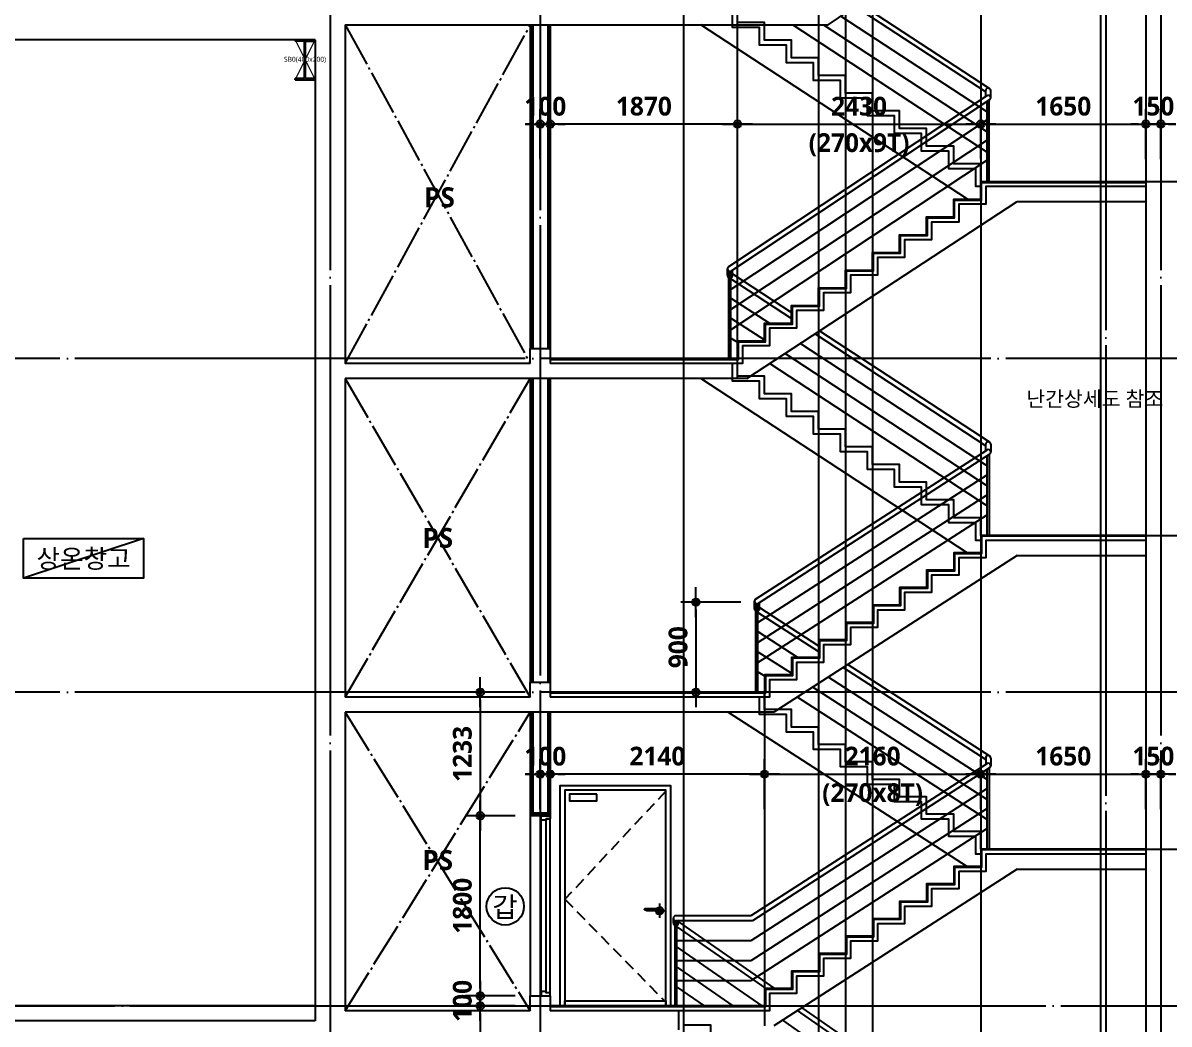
# Model space of a CAD drawing. Header units: millimetres. Extents: x 0 to 356400, y 0 to 68257.
# Drawn here: x 107356 to 118807, y 31518 to 41518 of the extents above; entities that cross this region are included whole.
import ezdxf
from ezdxf.enums import TextEntityAlignment as Align

# ---------------------------------------------------------------- set-up
doc = ezdxf.new("R2010")
doc.units = ezdxf.units.MM
doc.header["$LTSCALE"] = 75
for name, pattern in [('CEN', [62, 60, -1, 0, -1]), ('HID', [2.3, 1.5, -0.8]), ('STD_SHAFT', [7.3, 6, -0.5, 0.3, -0.5])]:
    doc.linetypes.add(name, pattern=pattern)
doc.layers.get('Defpoints').update_dxf_attribs({"color": 161})
for name, color, linetype in [('A-ANNO-GRA2', 4, 'Continuous'), ('A-ANNO-SYMB', 7, 'Continuous'), ('A-ANNO-TEXT1', 7, 'Continuous'), ('A-ANNO-TITL', 7, 'Continuous'), ('A-CEN', 1, 'CEN'), ('A-DOOR', 4, 'Continuous'), ('A-FIN-TYP1', 6, 'Continuous'), ('A-FLOR-OPEN-BELO', 6, 'STD_SHAFT'), ('A-PS-HID', 5, 'HID'), ('A-SECT-DOOR', 8, 'Continuous'), ('A-SECT-ELEV', 8, 'Continuous'), ('A-SECT-Hrail1', 8, 'Continuous'), ('A-SECT-Hrail2', 6, 'Continuous'), ('A-SECT-MATR1', 4, 'Continuous'), ('A-SECT-STAIRS', 4, 'Continuous'), ('A-ST-AXIS-DIM', 7, 'Continuous'), ('A-ST-CONC', 2, 'Continuous'), ('A-WALL-DRY1', 7, 'Continuous'), ('LEADER', 7, 'Continuous'), ('철골', 2, 'Continuous')]:
    doc.layers.add(name, color=color, linetype=linetype)
doc.layers.add('A-XXXX-NPLT', color=144, linetype='Continuous', lineweight=15, plot=False)
doc.layers.add('G(그리드2)', color=235, linetype='Continuous', plot=False)
doc.styles.add('2020음성 1차', font='NanumGothicBold.ttf')
doc.styles.add('SH_대대리576', font='')
doc.styles.add('SH_진천_나눔', font='NanumGothicBold.ttf')
doc.styles.add('맑은고딕', font='malgun.ttf')
doc.styles.add('성본리_나눔BO', font='')
doc.styles.get('SH_대대리576').set_extended_font_data('NanumGothic', bold=True)
doc.styles.get('성본리_나눔BO').set_extended_font_data('NanumGothic', bold=True)
doc.dimstyles.new('SHP 75 (in)', dxfattribs={"dimscale": 75, "dimtxt": 2.5, "dimasz": 1, "dimexe": 2, "dimexo": 2, "dimgap": 1, "dimtad": 1, "dimdec": 0, "dimzin": 0, "dimdsep": 46, "dimtxsty": 'SH_대대리576', "dimblk": 'DIMDOT', "dimblk1": 'NONE', "dimblk2": 'DIMDOT', "dimcen": 0.09, "dimclrd": 256, "dimclre": 256, "dimclrt": 3, "dimadec": 0, "dimazin": 1, "dimtfac": 1, "dimtdec": 0, "dimtix": 1, "dimtmove": 2, "dimatfit": 0, "dimldrblk": 'DIMDOT', "dimfxl": 1, "dimtfillclr": 3, "dimtolj": 1, "dimtzin": 0, "dimlwd": -1, "dimlwe": -1, "dimarcsym": 0})

# ---------------------------------------------------------------- blocks, each defined once
blk = doc.blocks.new('DIMDOT')
at = {"color": 0}
blk.add_line((-2, 0), (2, 0), dxfattribs=at)
for radius in [0.5, 0.25]:
    blk.add_circle((0, 0), radius, dxfattribs=at)
blk = doc.blocks.new('*D2229')
at = {"layer": 'A-ST-AXIS-DIM'}
for p, q in [((112275, 31700), (111775, 31700)), ((111925, 31625), (111925, 29175)), ((112275, 29100), (111775, 29100))]:
    blk.add_line(p, q, dxfattribs=at)
at = {"layer": 'Defpoints', "color": 0}
for p in [(112425, 31700), (111925, 29100), (112425, 29100)]:
    blk.add_point(p, dxfattribs=at)
at = {"layer": 'A-ST-AXIS-DIM', "linetype": 'ByBlock', "xscale": 75, "yscale": 75, "zscale": 75}
for p, rotation in [((111925, 31700), 90), ((111925, 29100), 270)]:
    blk.add_blockref('DIMDOT', p, dxfattribs=dict(at, rotation=rotation))
at = {"layer": 'A-ST-AXIS-DIM', "color": 3, "insert": (111747, 30400), "char_height": 187.5, "attachment_point": 5, "rotation": 90, "style": 'SH_대대리576'}
blk.add_mtext('\\A1;2600', dxfattribs=at)
blk = doc.blocks.new('_None')
blk = doc.blocks.new('G$C86F3DF4A')
at = {"layer": 'A-DOOR'}
for p, q in [((0, 1755), (0, 1800)), ((0, 0), (0, 1755)), ((47, 45), (47, 1770)), ((87, 30), (87, 1770)), ((90, 0), (90, 1770)), ((0, 45), (0, 0))]:
    blk.add_line(p, q, dxfattribs=at)
for points in [[(0, 1800), (90, 1800), (90, 1770), (47, 1770), (47, 1755), (0, 1755)], [(49, 30), (49, 1770), (87, 1770)], [(49, 30), (49, 1770), (87, 1770)], [(0, 0), (90, 0), (90, 30), (47, 30), (47, 45), (0, 45)]]:
    blk.add_lwpolyline(points, dxfattribs=at)
blk = doc.blocks.new('갑종 TEXT100')
at = {"layer": 'A-ANNO-SYMB'}
blk.add_circle((0, 0), 280, dxfattribs=at)
at = {"layer": 'A-ANNO-TITL', "style": '2020음성 1차'}
blk.add_text('갑 ', height=300, dxfattribs=at).set_placement((46, -10), align=Align.MIDDLE_CENTER)
blk = doc.blocks.new('*D7706')
at = {"layer": 'A-ST-AXIS-DIM'}
for p, q in [((111925, 31875), (111925, 31950)), ((112275, 31800), (111775, 31800)), ((111925, 31700), (111925, 31800)), ((112275, 31700), (111775, 31700)), ((111925, 31625), (111925, 31550))]:
    blk.add_line(p, q, dxfattribs=at)
at = {"layer": 'Defpoints', "color": 0}
for p in [(111925, 31800), (112425, 31800), (112425, 31700)]:
    blk.add_point(p, dxfattribs=at)
at = {"layer": 'A-ST-AXIS-DIM', "linetype": 'ByBlock', "xscale": 75, "yscale": 75, "zscale": 75}
for p, rotation in [((111925, 31800), 270), ((111925, 31700), 90)]:
    blk.add_blockref('DIMDOT', p, dxfattribs=dict(at, rotation=rotation))
at = {"layer": 'A-ST-AXIS-DIM', "color": 3, "insert": (111747, 31750), "char_height": 187.5, "attachment_point": 5, "rotation": 90, "style": 'SH_대대리576'}
blk.add_mtext('\\A1;100', dxfattribs=at)
blk = doc.blocks.new('*D7707')
at = {"layer": 'A-ST-AXIS-DIM'}
for p, q in [((112275, 33600), (111775, 33600)), ((111925, 31875), (111925, 33525)), ((112275, 31800), (111775, 31800))]:
    blk.add_line(p, q, dxfattribs=at)
at = {"layer": 'Defpoints', "color": 0}
for p in [(111925, 33600), (112425, 33600), (112425, 31800)]:
    blk.add_point(p, dxfattribs=at)
at = {"layer": 'A-ST-AXIS-DIM', "linetype": 'ByBlock', "xscale": 75, "yscale": 75, "zscale": 75}
for p, rotation in [((111925, 33600), 90), ((111925, 31800), 270)]:
    blk.add_blockref('DIMDOT', p, dxfattribs=dict(at, rotation=rotation))
at = {"layer": 'A-ST-AXIS-DIM', "color": 3, "insert": (111747, 32700), "char_height": 187.5, "attachment_point": 5, "rotation": 90, "style": 'SH_대대리576'}
blk.add_mtext('\\A1;1800', dxfattribs=at)
blk = doc.blocks.new('*D7709')
at = {"layer": 'A-ST-AXIS-DIM'}
for p, q in [((112275, 34833), (111775, 34833)), ((111925, 34758), (111925, 33675)), ((112275, 33600), (111775, 33600))]:
    blk.add_line(p, q, dxfattribs=at)
at = {"layer": 'Defpoints', "color": 0}
for p in [(112425, 34833), (111925, 33600), (112425, 33600)]:
    blk.add_point(p, dxfattribs=at)
at = {"layer": 'A-ST-AXIS-DIM', "linetype": 'ByBlock', "xscale": 75, "yscale": 75, "zscale": 75}
for p, rotation in [((111925, 34833), 90), ((111925, 33600), 270)]:
    blk.add_blockref('DIMDOT', p, dxfattribs=dict(at, rotation=rotation))
at = {"layer": 'A-ST-AXIS-DIM', "color": 3, "insert": (111747, 34217), "char_height": 187.5, "attachment_point": 5, "rotation": 90, "style": 'SH_대대리576'}
blk.add_mtext('\\A1;1233', dxfattribs=at)
blk = doc.blocks.new('G$CCCBED016')
at = {"layer": 'A-CEN'}
for p, q in [((38, 950), (162, 950)), ((108, 1024), (108, 880))]:
    blk.add_line(p, q, dxfattribs=at)
at = {"layer": 'A-PS-HID'}
blk.add_lwpolyline([(45, 2145), (1055, 1065), (50, 40)], dxfattribs=at)
at = {"layer": 'A-SECT-DOOR'}
for p, q in [((108, 969), (255, 969)), ((143, 949), (227, 949))]:
    blk.add_line(p, q, dxfattribs=at)
for points in [[(45, 1065), (45, 2155), (1055, 2155), (1055, 2145), (1055, 950), (1055, 50), (1055, 0), (1100, 0), (1100, 2200), (0, 2200), (0, 0), (45, 0), (45, 50)], [(734, 2116), (1007, 2116), (1007, 2049), (734, 2049)], [(45, 50), (45, 0), (1055, 0), (1055, 50), (1040, 50)]]:
    blk.add_lwpolyline(points, close=True, dxfattribs=at)
for centre, radius, start, end in [((108, 950), 37.3, 22.9335, 359.0615), ((108, 949), 20, 90, 316.7922), ((160, 901), 51.4, 109.8674, 137.3123), ((228, 986), 37.2, 267.5801, 322.199), ((255, 966), 3, 13.277, 90), ((252, 966), 6.09, 339.5862, 13.277)]:
    blk.add_arc(centre, radius, start, end, dxfattribs=at)
blk = doc.blocks.new('*D7787')
at = {"layer": 'A-ST-AXIS-DIM'}
for p, q in [((114765, 33665), (114765, 34165)), ((116925, 33665), (116925, 34165)), ((114840, 34015), (116850, 34015))]:
    blk.add_line(p, q, dxfattribs=at)
at = {"layer": 'Defpoints', "color": 0}
for p in [(116925, 34015), (114765, 33515), (116925, 33515)]:
    blk.add_point(p, dxfattribs=at)
at = {"layer": 'A-ST-AXIS-DIM', "linetype": 'ByBlock', "xscale": 75, "yscale": 75, "zscale": 75, "rotation": 180}
blk.add_blockref('DIMDOT', (114765, 34015), dxfattribs=at)
at = {"layer": 'A-ST-AXIS-DIM', "linetype": 'ByBlock', "xscale": 75, "yscale": 75, "zscale": 75}
blk.add_blockref('DIMDOT', (116925, 34015), dxfattribs=at)
at = {"layer": 'A-ST-AXIS-DIM', "color": 3, "char_height": 187.5, "attachment_point": 5, "style": 'SH_대대리576'}
for s, insert in [('\\A1;2160', (115845, 34194)), ('\\A1;(270x8T)', (115845, 33810))]:
    blk.add_mtext(s, dxfattribs=dict(at, insert=insert))
blk = doc.blocks.new('*D7788')
at = {"layer": 'A-ST-AXIS-DIM'}
for p, q in [((116925, 33665), (116925, 34165)), ((118575, 33665), (118575, 34165)), ((117000, 34015), (118500, 34015))]:
    blk.add_line(p, q, dxfattribs=at)
at = {"layer": 'Defpoints', "color": 0}
for p in [(118575, 34015), (116925, 33515), (118575, 33515)]:
    blk.add_point(p, dxfattribs=at)
at = {"layer": 'A-ST-AXIS-DIM', "linetype": 'ByBlock', "xscale": 75, "yscale": 75, "zscale": 75, "rotation": 180}
blk.add_blockref('DIMDOT', (116925, 34015), dxfattribs=at)
at = {"layer": 'A-ST-AXIS-DIM', "linetype": 'ByBlock', "xscale": 75, "yscale": 75, "zscale": 75}
blk.add_blockref('DIMDOT', (118575, 34015), dxfattribs=at)
at = {"layer": 'A-ST-AXIS-DIM', "color": 3, "insert": (117750, 34194), "char_height": 187.5, "attachment_point": 5, "style": 'SH_대대리576'}
blk.add_mtext('\\A1;1650', dxfattribs=at)
blk = doc.blocks.new('*D7789')
at = {"layer": 'A-ST-AXIS-DIM'}
for p, q in [((112625, 33665), (112625, 34165)), ((114765, 33665), (114765, 34165)), ((114690, 34015), (112700, 34015))]:
    blk.add_line(p, q, dxfattribs=at)
at = {"layer": 'Defpoints', "color": 0}
for p in [(112625, 34015), (112625, 33515), (114765, 33515)]:
    blk.add_point(p, dxfattribs=at)
at = {"layer": 'A-ST-AXIS-DIM', "linetype": 'ByBlock', "xscale": 75, "yscale": 75, "zscale": 75, "rotation": 180}
blk.add_blockref('DIMDOT', (112625, 34015), dxfattribs=at)
at = {"layer": 'A-ST-AXIS-DIM', "linetype": 'ByBlock', "xscale": 75, "yscale": 75, "zscale": 75}
blk.add_blockref('DIMDOT', (114765, 34015), dxfattribs=at)
at = {"layer": 'A-ST-AXIS-DIM', "color": 3, "insert": (113695, 34194), "char_height": 187.5, "attachment_point": 5, "style": 'SH_대대리576'}
blk.add_mtext('\\A1;2140', dxfattribs=at)
blk = doc.blocks.new('*D7790')
at = {"layer": 'A-ST-AXIS-DIM'}
for p, q in [((112525, 33665), (112525, 34165)), ((112625, 33665), (112625, 34165)), ((112450, 34015), (112375, 34015)), ((112525, 34015), (112625, 34015)), ((112700, 34015), (112775, 34015))]:
    blk.add_line(p, q, dxfattribs=at)
at = {"layer": 'Defpoints', "color": 0}
for p in [(112625, 34015), (112525, 33515), (112625, 33515)]:
    blk.add_point(p, dxfattribs=at)
at = {"layer": 'A-ST-AXIS-DIM', "linetype": 'ByBlock', "xscale": 75, "yscale": 75, "zscale": 75}
blk.add_blockref('DIMDOT', (112525, 34015), dxfattribs=at)
at = {"layer": 'A-ST-AXIS-DIM', "linetype": 'ByBlock', "xscale": 75, "yscale": 75, "zscale": 75, "rotation": 180}
blk.add_blockref('DIMDOT', (112625, 34015), dxfattribs=at)
at = {"layer": 'A-ST-AXIS-DIM', "color": 3, "insert": (112575, 34193), "char_height": 187.5, "attachment_point": 5, "style": 'SH_대대리576'}
blk.add_mtext('\\A1;100', dxfattribs=at)
blk = doc.blocks.new('*D7791')
at = {"layer": 'A-ST-AXIS-DIM'}
for p, q in [((118575, 33665), (118575, 34165)), ((118725, 33665), (118725, 34165)), ((118500, 34015), (118425, 34015)), ((118725, 34015), (118575, 34015)), ((118800, 34015), (118875, 34015))]:
    blk.add_line(p, q, dxfattribs=at)
at = {"layer": 'Defpoints', "color": 0}
for p in [(118575, 34015), (118575, 33515), (118725, 33515)]:
    blk.add_point(p, dxfattribs=at)
at = {"layer": 'A-ST-AXIS-DIM', "linetype": 'ByBlock', "xscale": 75, "yscale": 75, "zscale": 75}
blk.add_blockref('DIMDOT', (118575, 34015), dxfattribs=at)
at = {"layer": 'A-ST-AXIS-DIM', "linetype": 'ByBlock', "xscale": 75, "yscale": 75, "zscale": 75, "rotation": 180}
blk.add_blockref('DIMDOT', (118725, 34015), dxfattribs=at)
at = {"layer": 'A-ST-AXIS-DIM', "color": 3, "insert": (118650, 34194), "char_height": 187.5, "attachment_point": 5, "style": 'SH_대대리576'}
blk.add_mtext('\\A1;150', dxfattribs=at)
blk = doc.blocks.new('*D7792')
at = {"layer": 'A-ST-AXIS-DIM'}
for p, q in [((114495, 40158), (114495, 40658)), ((116925, 40158), (116925, 40658)), ((114570, 40508), (116850, 40508))]:
    blk.add_line(p, q, dxfattribs=at)
at = {"layer": 'Defpoints', "color": 0}
for p in [(116925, 40508), (114495, 40008), (116925, 40008)]:
    blk.add_point(p, dxfattribs=at)
at = {"layer": 'A-ST-AXIS-DIM', "linetype": 'ByBlock', "xscale": 75, "yscale": 75, "zscale": 75, "rotation": 180}
blk.add_blockref('DIMDOT', (114495, 40508), dxfattribs=at)
at = {"layer": 'A-ST-AXIS-DIM', "linetype": 'ByBlock', "xscale": 75, "yscale": 75, "zscale": 75}
blk.add_blockref('DIMDOT', (116925, 40508), dxfattribs=at)
at = {"layer": 'A-ST-AXIS-DIM', "color": 3, "char_height": 187.5, "attachment_point": 5, "style": 'SH_대대리576'}
for s, insert in [('\\A1;2430', (115710, 40686)), ('\\A1;(270x9T)', (115710, 40302))]:
    blk.add_mtext(s, dxfattribs=dict(at, insert=insert))
blk = doc.blocks.new('*D7793')
at = {"layer": 'A-ST-AXIS-DIM'}
for p, q in [((116925, 40158), (116925, 40658)), ((118575, 40158), (118575, 40658)), ((117000, 40508), (118500, 40508))]:
    blk.add_line(p, q, dxfattribs=at)
at = {"layer": 'Defpoints', "color": 0}
for p in [(118575, 40508), (116925, 40008), (118575, 40008)]:
    blk.add_point(p, dxfattribs=at)
at = {"layer": 'A-ST-AXIS-DIM', "linetype": 'ByBlock', "xscale": 75, "yscale": 75, "zscale": 75, "rotation": 180}
blk.add_blockref('DIMDOT', (116925, 40508), dxfattribs=at)
at = {"layer": 'A-ST-AXIS-DIM', "linetype": 'ByBlock', "xscale": 75, "yscale": 75, "zscale": 75}
blk.add_blockref('DIMDOT', (118575, 40508), dxfattribs=at)
at = {"layer": 'A-ST-AXIS-DIM', "color": 3, "insert": (117750, 40686), "char_height": 187.5, "attachment_point": 5, "style": 'SH_대대리576'}
blk.add_mtext('\\A1;1650', dxfattribs=at)
blk = doc.blocks.new('*D7794')
at = {"layer": 'A-ST-AXIS-DIM'}
for p, q in [((112625, 40158), (112625, 40658)), ((114495, 40158), (114495, 40658)), ((114420, 40508), (112700, 40508))]:
    blk.add_line(p, q, dxfattribs=at)
at = {"layer": 'Defpoints', "color": 0}
for p in [(112625, 40508), (112625, 40008), (114495, 40008)]:
    blk.add_point(p, dxfattribs=at)
at = {"layer": 'A-ST-AXIS-DIM', "linetype": 'ByBlock', "xscale": 75, "yscale": 75, "zscale": 75, "rotation": 180}
blk.add_blockref('DIMDOT', (112625, 40508), dxfattribs=at)
at = {"layer": 'A-ST-AXIS-DIM', "linetype": 'ByBlock', "xscale": 75, "yscale": 75, "zscale": 75}
blk.add_blockref('DIMDOT', (114495, 40508), dxfattribs=at)
at = {"layer": 'A-ST-AXIS-DIM', "color": 3, "insert": (113560, 40686), "char_height": 187.5, "attachment_point": 5, "style": 'SH_대대리576'}
blk.add_mtext('\\A1;1870', dxfattribs=at)
blk = doc.blocks.new('*D7795')
at = {"layer": 'A-ST-AXIS-DIM'}
for p, q in [((112525, 40158), (112525, 40658)), ((112625, 40158), (112625, 40658)), ((112450, 40508), (112375, 40508)), ((112525, 40508), (112625, 40508)), ((112700, 40508), (112775, 40508))]:
    blk.add_line(p, q, dxfattribs=at)
at = {"layer": 'Defpoints', "color": 0}
for p in [(112625, 40508), (112525, 40008), (112625, 40008)]:
    blk.add_point(p, dxfattribs=at)
at = {"layer": 'A-ST-AXIS-DIM', "linetype": 'ByBlock', "xscale": 75, "yscale": 75, "zscale": 75}
blk.add_blockref('DIMDOT', (112525, 40508), dxfattribs=at)
at = {"layer": 'A-ST-AXIS-DIM', "linetype": 'ByBlock', "xscale": 75, "yscale": 75, "zscale": 75, "rotation": 180}
blk.add_blockref('DIMDOT', (112625, 40508), dxfattribs=at)
at = {"layer": 'A-ST-AXIS-DIM', "color": 3, "insert": (112575, 40685), "char_height": 187.5, "attachment_point": 5, "style": 'SH_대대리576'}
blk.add_mtext('\\A1;100', dxfattribs=at)
blk = doc.blocks.new('*D7796')
at = {"layer": 'A-ST-AXIS-DIM'}
for p, q in [((118575, 40158), (118575, 40658)), ((118725, 40158), (118725, 40658)), ((118500, 40508), (118425, 40508)), ((118725, 40508), (118575, 40508)), ((118800, 40508), (118875, 40508))]:
    blk.add_line(p, q, dxfattribs=at)
at = {"layer": 'Defpoints', "color": 0}
for p in [(118575, 40508), (118575, 40008), (118725, 40008)]:
    blk.add_point(p, dxfattribs=at)
at = {"layer": 'A-ST-AXIS-DIM', "linetype": 'ByBlock', "xscale": 75, "yscale": 75, "zscale": 75}
blk.add_blockref('DIMDOT', (118575, 40508), dxfattribs=at)
at = {"layer": 'A-ST-AXIS-DIM', "linetype": 'ByBlock', "xscale": 75, "yscale": 75, "zscale": 75, "rotation": 180}
blk.add_blockref('DIMDOT', (118725, 40508), dxfattribs=at)
at = {"layer": 'A-ST-AXIS-DIM', "color": 3, "insert": (118650, 40686), "char_height": 187.5, "attachment_point": 5, "style": 'SH_대대리576'}
blk.add_mtext('\\A1;150', dxfattribs=at)
blk = doc.blocks.new('G$CC67454FE')
at = {"layer": 'A-XXXX-NPLT'}
for p, q in [((106, 400), (306, 0)), ((106, 0), (306, 400))]:
    blk.add_line(p, q, dxfattribs=at)
at = {"layer": '철골', "ltscale": 3}
for p, q in [((106, 400), (306, 400)), ((106, 400), (106, 387)), ((202, 387), (106, 387)), ((202, 13), (202, 387)), ((210, 13), (210, 387)), ((210, 387), (306, 387)), ((306, 400), (306, 387)), ((202, 13), (106, 13)), ((106, 0), (106, 13)), ((106, 0), (306, 0)), ((306, 13), (210, 13)), ((306, 0), (306, 13))]:
    blk.add_line(p, q, dxfattribs=at)
at = {"layer": 'A-XXXX-NPLT', "style": '맑은고딕'}
blk.add_text('SB0(400x200)', height=50, dxfattribs=at).set_placement((206, 200), align=Align.MIDDLE)
blk = doc.blocks.new('*D7797')
at = {"layer": 'A-ST-AXIS-DIM'}
for p, q in [((114530, 35733), (113930, 35733)), ((114080, 35658), (114080, 34908)), ((114530, 34833), (113930, 34833))]:
    blk.add_line(p, q, dxfattribs=at)
at = {"layer": 'Defpoints', "color": 0}
for p in [(114680, 35733), (114080, 34833), (114680, 34833)]:
    blk.add_point(p, dxfattribs=at)
at = {"layer": 'A-ST-AXIS-DIM', "linetype": 'ByBlock', "xscale": 75, "yscale": 75, "zscale": 75}
for p, rotation in [((114080, 35733), 90), ((114080, 34833), 270)]:
    blk.add_blockref('DIMDOT', p, dxfattribs=dict(at, rotation=rotation))
at = {"layer": 'A-ST-AXIS-DIM', "color": 3, "insert": (113902, 35283), "char_height": 187.5, "attachment_point": 5, "rotation": 90, "style": 'SH_대대리576'}
blk.add_mtext('\\A1;900', dxfattribs=at)

msp = doc.modelspace()

# ---------------------------------------------------------------- linework, layer by layer
at = {"layer": 'A-ANNO-GRA2'}
msp.add_lwpolyline([(107362.2, 36369.1), (108562.2, 36369.1), (108562.2, 35970.9), (107362.2, 35970.9)], close=True, dxfattribs=at)
at = {"layer": 'A-CEN'}
for p, q in [((112525, 58100), (112525, 9200)), ((110425, 57500), (110425, 9200)), ((118725, 57500), (118725, 9200)), ((118175, 56900), (118175, 9200)), ((116925, 39933.3), (121675, 39933.3)), ((116925, 36400), (121675, 36400)), ((116925, 33266.7), (121675, 33266.7)), ((103775, 31700), (121675, 31700))]:
    msp.add_line(p, q, dxfattribs=at)
for points in [[(121675, 38166.7), (103775, 38166.7)], [(121675, 34833.3), (103775, 34833.3)]]:
    msp.add_lwpolyline(points, dxfattribs=at)
at = {"layer": 'A-FIN-TYP1'}
msp.add_line((110275, 31700), (104375, 31700), dxfattribs=at)
for points in [[(112625, 38166.7), (114495, 38166.7), (114495, 38343.3), (114765, 38343.3), (114765, 38520), (115035, 38520), (115035, 38696.7), (115305, 38696.7), (115305, 38873.3), (115575, 38873.3), (115575, 39050), (115845, 39050), (115845, 39226.7), (116115, 39226.7), (116115, 39403.3), (116385, 39403.3), (116385, 39580), (116655, 39580), (116655, 39756.7), (116925, 39756.7), (116925, 39933.3), (118575, 39933.3)], [(112625, 38157.7), (114504, 38157.7), (114504, 38334.3), (114774, 38334.3), (114774, 38511), (115044, 38511), (115044, 38687.7), (115314, 38687.7), (115314, 38864.3), (115584, 38864.3), (115584, 39041), (115854, 39041), (115854, 39217.7), (116124, 39217.7), (116124, 39394.3), (116394, 39394.3), (116394, 39571), (116664, 39571), (116664, 39747.7), (116934, 39747.7), (116934, 39924.3), (118575, 39924.3)], [(118575, 36400), (116925, 36400), (116925, 36225.9), (116655, 36225.9), (116655, 36051.9), (116385, 36051.9), (116385, 35877.8), (116115, 35877.8), (116115, 35703.7), (115845, 35703.7), (115845, 35529.6), (115575, 35529.6), (115575, 35355.6), (115305, 35355.6), (115305, 35181.5), (115035, 35181.5), (115035, 35007.4), (114765, 35007.4), (114765, 34833.3), (112625, 34833.3)], [(118575, 36391), (116934, 36391), (116934, 36216.9), (116664, 36216.9), (116664, 36042.9), (116394, 36042.9), (116394, 35868.8), (116124, 35868.8), (116124, 35694.7), (115854, 35694.7), (115854, 35520.6), (115584, 35520.6), (115584, 35346.6), (115314, 35346.6), (115314, 35172.5), (115044, 35172.5), (115044, 34998.4), (114774, 34998.4), (114774, 34824.3), (112625, 34824.3)], [(118575, 33266.7), (116925, 33266.7), (116925, 33092.6), (116655, 33092.6), (116655, 32918.5), (116385, 32918.5), (116385, 32744.4), (116115, 32744.4), (116115, 32570.4), (115845, 32570.4), (115845, 32396.3), (115575, 32396.3), (115575, 32222.2), (115305, 32222.2), (115305, 32048.1), (115035, 32048.1), (115035, 31874.1), (114765, 31874.1), (114765, 31700), (112625, 31700)], [(118575, 33257.7), (116934, 33257.7), (116934, 33083.6), (116664, 33083.6), (116664, 32909.5), (116394, 32909.5), (116394, 32735.4), (116124, 32735.4), (116124, 32561.4), (115854, 32561.4), (115854, 32387.3), (115584, 32387.3), (115584, 32213.2), (115314, 32213.2), (115314, 32039.1), (115044, 32039.1), (115044, 31865.1), (114774, 31865.1), (114774, 31691), (112625, 31691)]]:
    msp.add_lwpolyline(points, dxfattribs=at)
at = {"layer": 'A-FLOR-OPEN-BELO'}
for p, q in [((110575, 38116.7), (112425, 41500)), ((110575, 41500), (112425, 38116.7)), ((110575, 37966.7), (112425, 34783.3)), ((110575, 34783.3), (112425, 37966.7)), ((110575, 31650), (112425, 34633.3)), ((110575, 34633.3), (112425, 31650))]:
    msp.add_line(p, q, dxfattribs=at)
at = {"layer": 'A-SECT-ELEV'}
msp.add_lwpolyline([(112425, 33600), (112425, 31800)], dxfattribs=at)
at = {"layer": 'A-SECT-Hrail1'}
for p, q in [((113855, 32527.9), (113855, 32575)), ((113905, 32527.9), (113905, 32550)), ((113905, 32541), (114865.3, 31874.1)), ((113865.7, 32507.4), (113870, 32504.4)), ((113890, 32490.5), (114777.7, 31874.1)), ((114740.3, 31700), (113890, 32290.5)), ((114452.3, 31700), (113890, 32090.5)), ((114164.3, 31700), (113890, 31890.5)), ((116975, 30348.2), (115096.2, 31652.8)), ((117014.3, 30381.8), (115141.7, 31682.2)), ((116872.2, 30219.6), (114946.9, 31556.6))]:
    msp.add_line(p, q, dxfattribs=at)
for points in [[(115670, 41683.1), (116975, 40829.2)], [(115714.7, 41713.6), (117013.7, 40863.6)], [(115527.6, 41586), (116990, 40629.1)], [(115047.7, 41500), (116990, 40229.1)], [(115353.4, 41500), (116990, 40429.1)], [(114395, 38997.5), (114395, 39062.5)], [(114445, 38997.5), (114445, 39049.1)], [(114406.3, 38976.6), (114410, 38974.2)], [(114410, 38166.7), (114410, 39039.6)], [(114430, 38166.7), (114430, 39039.6)], [(114430, 38961.1), (115035, 38565.2)], [(114445, 39011), (115035, 38625)], [(114430, 38770.9), (114813.4, 38520)], [(114430, 38570.9), (114765, 38351.7)], [(114430, 38370.9), (114495, 38328.3)], [(115269.8, 38411.6), (116975, 37295.9)], [(115315.4, 38441.5), (117014.8, 37329.6)], [(115124.4, 38316.5), (116990, 37095.8)], [(114971.6, 38216.5), (116990, 36895.8)], [(114818.7, 38116.5), (116990, 36695.8)], [(114665, 35664.9), (114665, 35742.3)], [(114715, 35664.9), (114715, 35728.6)], [(114676.5, 35643.9), (114680, 35641.6)], [(114680, 34824.3), (114680, 35719.4)], [(114700, 34824.3), (114700, 35719.4)], [(114700, 35628.7), (115305, 35238.7)], [(114715, 35678.5), (115305, 35298.1)], [(114700, 35438.2), (115098.2, 35181.5)], [(114700, 35238.2), (115035, 35022.2)], [(115551.5, 35079.7), (116975, 34162)], [(115597.7, 35109.5), (117013.5, 34196.6)], [(114700, 35038.2), (114765, 34996.3)], [(115403.8, 34984.5), (116990, 33961.8)], [(115248.7, 34884.5), (116990, 33761.8)], [(115093.6, 34784.5), (116990, 33561.8)], [(113870, 32552.1), (113870, 32459.3), (113870, 32457.8), (113870, 32456.8), (113870, 32456.3), (113870, 31700), (113890, 31700), (113890, 31890.5), (113890, 31950), (113890, 32090.5), (113890, 32150), (113890, 32290.5), (113890, 32350), (113890, 32442.4), (113890, 32443.7), (113890, 32445.6), (113890, 32456.8), (113890, 32457.8), (113890, 32459.3), (113890, 32550)]]:
    msp.add_lwpolyline(points, dxfattribs=at)
for centre, start, end in [((114420, 38997.5), 180, 246.42182), ((114420, 38997.5), 293.57818, 0), ((114690, 35664.9), 180, 246.42182), ((114690, 35664.9), 293.57818, 0), ((113880, 32527.9), 180.00646, 246.42182), ((113880, 32527.9), 293.57818, 359.99354)]:
    msp.add_arc(centre, 25, start, end, dxfattribs=at)
at = {"layer": 'A-SECT-Hrail2'}
for p, q in [((114676.5, 35763.3), (116986.5, 37252.6)), ((116975, 37245.2), (116975, 37310.7)), ((117025, 37310.7), (117025, 37231.6)), ((114703.5, 35721.3), (117013.5, 37210.6)), ((116990, 36400), (116990, 37195.4)), ((117010, 37208.3), (117010, 36400)), ((114700, 35528.5), (116990, 37004.9)), ((114700, 35328.5), (116990, 36804.9)), ((114700, 35128.5), (116990, 36604.9)), ((116975, 34175.6), (116975, 34111.9)), ((117025, 34175.6), (117025, 34098.2)), ((116986.5, 34119.2), (114630, 32600)), ((117013.5, 34077.2), (114644.7, 32550)), ((116990, 33266.7), (116990, 34062)), ((117010, 34074.9), (117010, 33266.7)), ((116990, 33871.5), (114630, 32350)), ((116990, 33671.5), (114630, 32150)), ((116990, 33471.5), (114630, 31950)), ((114630, 32600), (113880, 32600)), ((114644.7, 32550), (113880, 32550)), ((114630, 32350), (113890, 32350)), ((114630, 32150), (113890, 32150)), ((114630, 31950), (113890, 31950))]:
    msp.add_line(p, q, dxfattribs=at)
for points in [[(116986.2, 40790.5), (114406.2, 39083.3)], [(116975, 40783), (116975, 40842.7)], [(117025, 40769.6), (117025, 40842.7)], [(117013.8, 40748.8), (114433.8, 39041.6)], [(116990, 39933.3), (116990, 40733)], [(117010, 39933.3), (117010, 40746.3)], [(116990, 40550.9), (114430, 38857)], [(116990, 40348.9), (114430, 38655)], [(116990, 40146.9), (114430, 38453.1)]]:
    msp.add_lwpolyline(points, dxfattribs=at)
for centre, start, end in [((117000, 40842.7), 0, 180), ((117000, 40769.6), 303.49153, 123.49153), ((114420, 39062.5), 123.49153, 303.49153), ((117000, 37309.4), 2.92115, 177.07885), ((117000, 37231.6), 302.81064, 122.81064), ((114690, 35742.3), 122.81064, 302.81064), ((117000, 34175.6), 0, 180), ((117000, 34098.2), 302.81064, 122.81064), ((113880, 32575), 90, 270)]:
    msp.add_arc(centre, 25, start, end, dxfattribs=at)
at = {"layer": 'A-SECT-MATR1'}
msp.add_line((118125, 29450), (118125, 42787.5), dxfattribs=at)
at = {"layer": 'A-SECT-STAIRS'}
for p, q in [((116794.6, 39756.7), (114130.3, 41500)), ((116790.7, 36225.9), (114130.3, 37966.7)), ((114400.8, 34633.3), (116790.6, 33092.6))]:
    msp.add_line(p, q, dxfattribs=at)
for points in [[(116925, 39883.3), (116875, 39883.3), (116875, 40060), (116605, 40060), (116605, 40236.7), (116335, 40236.7), (116335, 40413.3), (116065, 40413.3), (116065, 40590), (115795, 40590), (115795, 40766.7), (115525, 40766.7), (115525, 40943.3), (115255, 40943.3), (115255, 41120), (114985, 41120), (114985, 41296.7), (114715, 41296.7), (114715, 41473.3), (114445, 41473.3), (114445, 41700)], [(116925, 39933.3), (116925, 40110), (116655, 40110), (116655, 40286.7), (116385, 40286.7), (116385, 40463.3), (116115, 40463.3), (116115, 40640), (115845, 40640), (115845, 40816.7), (115575, 40816.7), (115575, 40993.3), (115305, 40993.3), (115305, 41170), (115035, 41170), (115035, 41346.7), (114765, 41346.7), (114765, 41523.3), (114495, 41523.3), (114495, 41700)], [(116925, 36400), (116925, 36576.7), (116655, 36576.7), (116655, 36753.3), (116385, 36753.3), (116385, 36930), (116115, 36930), (116115, 37106.7), (115845, 37106.7), (115845, 37283.3), (115575, 37283.3), (115575, 37460), (115305, 37460), (115305, 37636.7), (115035, 37636.7), (115035, 37813.3), (114765, 37813.3), (114765, 37990), (114495, 37990), (114495, 38166.7)], [(116925, 36350), (116875, 36350), (116875, 36526.7), (116605, 36526.7), (116605, 36703.3), (116335, 36703.3), (116335, 36880), (116065, 36880), (116065, 37056.7), (115795, 37056.7), (115795, 37233.3), (115525, 37233.3), (115525, 37410), (115255, 37410), (115255, 37586.7), (114985, 37586.7), (114985, 37763.3), (114715, 37763.3), (114715, 37940), (114445, 37940), (114445, 38116.7)], [(116925, 33266.7), (116925, 33440.7), (116655, 33440.7), (116655, 33614.8), (116385, 33614.8), (116385, 33788.9), (116115, 33788.9), (116115, 33963), (115845, 33963), (115845, 34137), (115575, 34137), (115575, 34311.1), (115305, 34311.1), (115305, 34485.2), (115035, 34485.2), (115035, 34659.3), (114765, 34659.3), (114765, 34833.3)], [(116925, 33216.7), (116875, 33216.7), (116875, 33390.7), (116605, 33390.7), (116605, 33564.8), (116335, 33564.8), (116335, 33738.9), (116065, 33738.9), (116065, 33913), (115795, 33913), (115795, 34087), (115525, 34087), (115525, 34261.1), (115255, 34261.1), (115255, 34435.2), (114985, 34435.2), (114985, 34609.3), (114715, 34609.3), (114715, 34783.3)], [(113905, 31650), (113905, 31462.5)], [(113955, 31700), (113955, 31512.5), (114225, 31512.5), (114225, 31325), (114495, 31325), (114495, 31137.5), (114765, 31137.5), (114765, 30950), (115035, 30950), (115035, 30762.5), (115305, 30762.5), (115305, 30575), (115575, 30575), (115575, 30387.5), (115845, 30387.5), (115845, 30200), (116115, 30200), (116115, 30012.5), (116385, 30012.5), (116385, 29825), (116655, 29825), (116655, 29637.5), (116925, 29637.5), (116925, 29450)]]:
    msp.add_lwpolyline(points, dxfattribs=at)
at = {"layer": 'A-ST-CONC'}
for p, q in [((115401.2, 41500), (117291.2, 42787.5)), ((118575, 42787.5), (118575, 29400)), ((110575, 41500), (115400.1, 41500)), ((110575, 41500), (110575, 38116.7)), ((110275, 41350), (104375, 41350)), ((110275, 41350), (110275, 31700)), ((114589.7, 37966.7), (117289.7, 39733.3)), ((117289.7, 39733.3), (118575, 39733.3)), ((114589.7, 37966.7), (110575, 37966.7)), ((110575, 37966.7), (110575, 34783.3)), ((117289.2, 36200), (114859.2, 34633.3)), ((117289.2, 36200), (118575, 36200)), ((114859.2, 34633.3), (110575, 34633.3)), ((110575, 34633.3), (110575, 31650)), ((117289.2, 33066.7), (114859.2, 31500)), ((117289.2, 33066.7), (118575, 33066.7)), ((110275, 31700), (110275, 31550)), ((110275, 31550), (104375, 31550))]:
    msp.add_line(p, q, dxfattribs=at)
for points in [[(118575, 39883.3), (116975, 39883.3), (116975, 39706.7), (116705, 39706.7), (116705, 39530), (116435, 39530), (116435, 39353.3), (116165, 39353.3), (116165, 39176.7), (115895, 39176.7), (115895, 39000), (115625, 39000), (115625, 38823.3), (115355, 38823.3), (115355, 38646.7), (115085, 38646.7), (115085, 38470), (114815, 38470), (114815, 38293.3), (114545, 38293.3), (114545, 38116.7), (112625, 38116.7)], [(112425, 38116.7), (112425, 38266.7), (112625, 38266.7), (112625, 38116.7)], [(112425, 38116.7), (110575, 38116.7)], [(118575, 36350), (116975, 36350), (116975, 36175.9), (116705, 36175.9), (116705, 36001.9), (116435, 36001.9), (116435, 35827.8), (116165, 35827.8), (116165, 35653.7), (115895, 35653.7), (115895, 35479.6), (115625, 35479.6), (115625, 35305.6), (115355, 35305.6), (115355, 35131.5), (115085, 35131.5), (115085, 34957.4), (114815, 34957.4), (114815, 34783.3), (112625, 34783.3)], [(112425, 34783.3), (112425, 34933.3), (112625, 34933.3), (112625, 34783.3)], [(112425, 34783.3), (110575, 34783.3)], [(118575, 33216.7), (116975, 33216.7), (116975, 33042.6), (116705, 33042.6), (116705, 32868.5), (116435, 32868.5), (116435, 32694.4), (116165, 32694.4), (116165, 32520.4), (115895, 32520.4), (115895, 32346.3), (115625, 32346.3), (115625, 32172.2), (115355, 32172.2), (115355, 31998.1), (115085, 31998.1), (115085, 31824.1), (114815, 31824.1), (114815, 31650), (112625, 31650)], [(112425, 31650), (112425, 31800), (112625, 31800), (112625, 31650)], [(112425, 31650), (110575, 31650)]]:
    msp.add_lwpolyline(points, dxfattribs=at)
at = {"layer": 'A-WALL-DRY1'}
for p, q in [((112425, 41500), (112425, 38266.7)), ((112437.5, 41500), (112437.5, 38266.7)), ((112450, 41500), (112450, 38266.7)), ((112600, 41500), (112600, 38266.7)), ((112612.5, 41500), (112612.5, 38266.7)), ((112625, 41500), (112625, 38265.7)), ((112425, 37966.7), (112425, 34933.3)), ((112437.5, 37966.7), (112437.5, 34933.3)), ((112450, 37966.7), (112450, 34933.3)), ((112600, 37966.7), (112600, 34933.3)), ((112612.5, 37966.7), (112612.5, 34933.3)), ((112625, 37966.7), (112625, 34933.3)), ((112425, 34633.3), (112425, 33600)), ((112437.5, 34633.3), (112437.5, 33612.5)), ((112450, 34633.3), (112450, 33625)), ((112600, 34633.3), (112600, 33625)), ((112612.5, 34633.3), (112612.5, 33612.5)), ((112625, 34633.3), (112625, 33600)), ((112625, 33600), (112425, 33600)), ((112612.5, 33612.5), (112437.5, 33612.5)), ((112600, 33625), (112450, 33625))]:
    msp.add_line(p, q, dxfattribs=at)
at = {"layer": 'G(그리드2)'}
for p, q in [((113955, 59900), (113955, 7400)), ((115305, 59900), (115305, 7400)), ((115575, 59900), (115575, 7400)), ((115845, 59900), (115845, 7400)), ((116925, 59900), (116925, 7400)), ((114495, 37966.7), (114495, 41700)), ((108562.2, 36369.1), (107362.2, 35970.9)), ((114765, 35007.4), (114765, 31500))]:
    msp.add_line(p, q, dxfattribs=at)
at = {"layer": 'LEADER'}
msp.add_lwpolyline([(116859.6, 37434.1, 0, 40, 0), (116919.6, 37538.1, 0, 0, 0), (117044.5, 37754.4, 0, 0, 0), (117344.5, 37754.4, 0, 0, 0)], format="xyseb", dxfattribs=at)

# ---------------------------------------------------------------- block references
for name, p in [('G$CC67454FE', (109968.6, 40950)), ('G$C86F3DF4A', (112535, 31800))]:
    msp.add_blockref(name, p)
at = {"xscale": -1}
msp.add_blockref('G$CCCBED016', (113825, 31700), dxfattribs=at)
at = {"xscale": 0.6666666666666666, "yscale": 0.6666666666666666, "zscale": 0.6666666666666666}
msp.add_blockref('갑종 TEXT100', (112175, 32693.8), dxfattribs=at)

# ---------------------------------------------------------------- texts
at = {"layer": 'A-ANNO-TEXT1', "style": 'SH_진천_나눔'}
for p in [(111518.2, 39777.1), (111500, 36375), (111500, 33156.6)]:
    msp.add_text('PS', height=200, dxfattribs=at).set_placement(p, align=Align.MIDDLE_CENTER)
msp.add_text('난간상세도 참조', height=150, dxfattribs=at).set_placement((117380.8, 37688.2))
at = {"layer": 'A-ANNO-TEXT1', "style": '성본리_나눔BO'}
msp.add_text('상온창고', height=187.5, dxfattribs=at).set_placement((107962.2, 36170), align=Align.MIDDLE)

# ---------------------------------------------------------------- dimensions: what is measured, and where the dimension line sits
at = {"layer": 'A-ST-AXIS-DIM'}
for base, p1, p2, angle, picture, middle in [((112625, 40507.5), (112525, 40007.5), (112625, 40007.5), 180, '*D7795', (112575, 40685.3)), ((112625, 40507.5), (114495, 40007.5), (112625, 40007.5), 0, '*D7794', (113560, 40686)), ((118575, 40507.5), (116925, 40007.5), (118575, 40007.5), 180, '*D7793', (117750, 40686)), ((118575, 40507.5), (118725, 40007.5), (118575, 40007.5), 0, '*D7796', (118650, 40685.6)), ((114080, 34833.3), (114680, 35733.3), (114680, 34833.3), 90, '*D7797', (113901.5, 35283.3)), ((111925, 33600), (112425, 34833.3), (112425, 33600), 90, '*D7709', (111746.5, 34216.7)), ((112625, 34015.5), (112525, 33515.5), (112625, 33515.5), 180, '*D7790', (112575, 34193.3)), ((112625, 34015.5), (114765, 33515.5), (112625, 33515.5), 0, '*D7789', (113695, 34193.6)), ((118575, 34015.5), (116925, 33515.5), (118575, 33515.5), 180, '*D7788', (117750, 34194)), ((118575, 34015.5), (118725, 33515.5), (118575, 33515.5), 0, '*D7791', (118650, 34193.6)), ((111925, 33600), (112425, 31800), (112425, 33600), 270, '*D7707', (111746.5, 32700)), ((111925, 31800), (112425, 31700), (112425, 31800), 270, '*D7706', (111747.2, 31750)), ((111925, 29100), (112425, 31700), (112425, 29100), 90, '*D2229', (111746.5, 30400))]:
    dim = msp.add_linear_dim(base=base, p1=p1, p2=p2, angle=angle, dimstyle='SHP 75 (in)', override={"dimtxsty": 'SH_대대리576', "dimldrblk": 'DIMDOT'}, dxfattribs=at)
    dim.commit()
    dim.dimension.update_dxf_attribs({"geometry": picture, "text_midpoint": middle})
for base, p1, p2, text, picture, middle in [((116925, 40507.5), (114495, 40007.5), (116925, 40007.5), '<>\\X(270x9T)', '*D7792', (115710, 40507.5)), ((116925, 34015.5), (114765, 33515.5), (116925, 33515.5), '<>\\X(270x8T)', '*D7787', (115845, 34015.5))]:
    dim = msp.add_linear_dim(base=base, p1=p1, p2=p2, angle=180, text=text, dimstyle='SHP 75 (in)', override={"dimtxsty": 'SH_대대리576', "dimldrblk": 'DIMDOT'}, dxfattribs=at)
    dim.commit()
    dim.dimension.update_dxf_attribs({"geometry": picture, "text_midpoint": middle})

doc.saveas('drawing.dxf')
